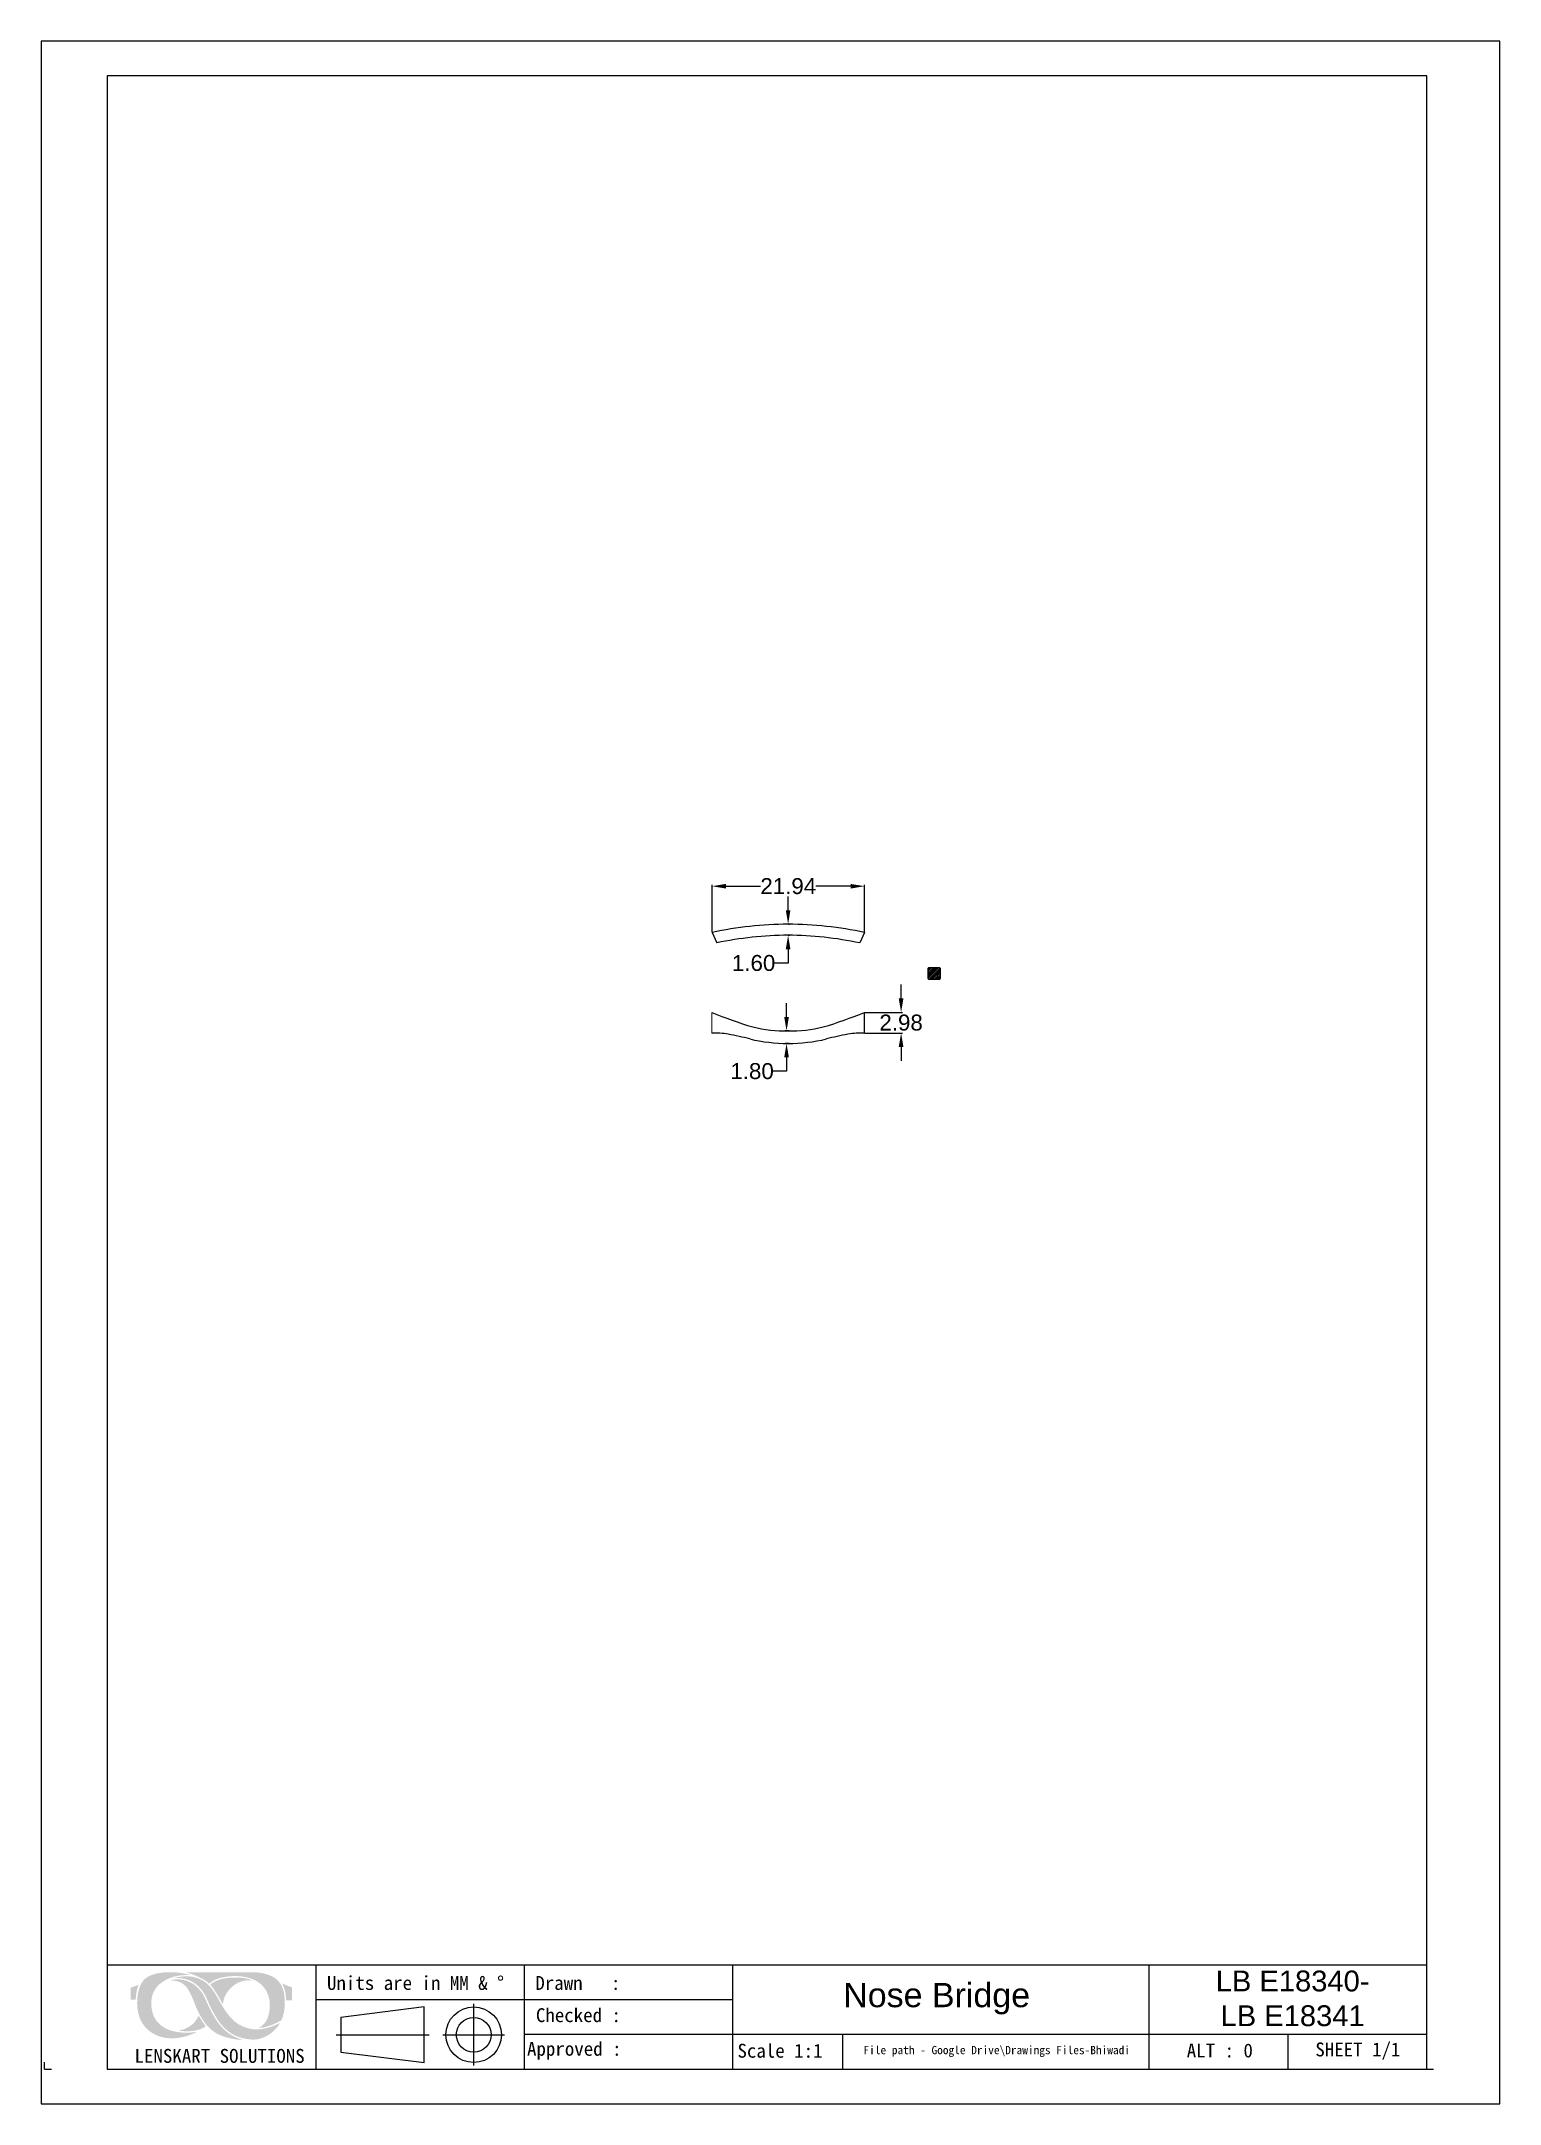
# Model space of a CAD drawing. Header units: millimetres. Extents: x 1947 to 2157, y 1382 to 1679.
import ezdxf

# ---------------------------------------------------------------- set-up
doc = ezdxf.new("R2010")
doc.units = ezdxf.units.MM
doc.layers.add('图框-线条', color=7, linetype='Continuous')
doc.layers.add('绘图层', color=7, linetype='Continuous', lineweight=15)
doc.styles.get("Standard").update_dxf_attribs({"font": 'arial.ttf'})
doc.styles.add('宋体', font='SimSun.ttf')
doc.dimstyles.new('Standard$0', dxfattribs={"dimtxt": 2.3, "dimasz": 2, "dimexe": 1, "dimexo": 1, "dimgap": 1, "dimtad": 0, "dimtih": 1, "dimtoh": 1, "dimdec": 1, "dimzin": 0, "dimdsep": 46, "dimtxsty": 'Standard', "dimcen": 0, "dimclrd": 4, "dimclre": 4, "dimclrt": 4, "dimadec": 1, "dimazin": 0, "dimtfac": 1, "dimtdec": 1, "dimtofl": 0, "dimtmove": 0, "dimatfit": 0, "dimfxl": 1, "dimtolj": 1, "dimtzin": 0, "dimarcsym": 0})

# ---------------------------------------------------------------- blocks, each defined once
blk = doc.blocks.new('*D6')
at = {"color": 0, "lineweight": -2, "transparency": 16777216}
for p, q in [((2070.82, 1541.15), (2070.82, 1543.15)), ((2065.6, 1539.15), (2071, 1539.15)), ((2065.6, 1536.18), (2071, 1536.18)), ((2070.82, 1534.18), (2070.82, 1532.18))]:
    blk.add_line(p, q, dxfattribs=at)
at = {"color": 0, "transparency": 16777216}
for points in [[(2070.48, 1541.15), (2071.15, 1541.15), (2070.82, 1539.15)], [(2070.48, 1534.18), (2071.15, 1534.18), (2070.82, 1536.18)]]:
    blk.add_solid(points, dxfattribs=at)
at = {"layer": 'Defpoints', "color": 0, "transparency": 16777216}
for p in [(2065.54, 1539.15), (2065.54, 1536.18), (2070.82, 1536.18)]:
    blk.add_point(p, dxfattribs=at)
at = {"color": 0, "lineweight": 9, "transparency": 16777216, "insert": (2070.82, 1537.67), "char_height": 2.3, "attachment_point": 5}
blk.add_mtext('\\A1;2.98', dxfattribs=at)
blk = doc.blocks.new('*D7')
at = {"color": 0, "lineweight": -2, "transparency": 16777216}
for p, q in [((2054.55, 1553.85), (2054.55, 1555.85)), ((2054.6, 1551.85), (2054.73, 1551.85)), ((2054.55, 1548.25), (2054.55, 1546.25)), ((2054.6, 1550.25), (2054.73, 1550.25)), ((2054.55, 1546.25), (2052.55, 1546.25))]:
    blk.add_line(p, q, dxfattribs=at)
at = {"color": 0, "transparency": 16777216}
for points in [[(2054.22, 1553.85), (2054.88, 1553.85), (2054.55, 1551.85)], [(2054.22, 1548.25), (2054.88, 1548.25), (2054.55, 1550.25)]]:
    blk.add_solid(points, dxfattribs=at)
at = {"layer": 'Defpoints', "color": 0, "transparency": 16777216}
for p in [(2054.54, 1551.85), (2054.54, 1550.25), (2054.55, 1550.25)]:
    blk.add_point(p, dxfattribs=at)
at = {"color": 0, "lineweight": 9, "transparency": 16777216, "insert": (2049.58, 1546.25), "char_height": 2.3, "attachment_point": 5}
blk.add_mtext('\\A1;1.60', dxfattribs=at)
blk = doc.blocks.new('*D8')
at = {"color": 0, "lineweight": -2, "transparency": 16777216}
for p, q in [((2043.6, 1550.72), (2043.6, 1557.5)), ((2045.6, 1557.32), (2050.59, 1557.32)), ((2063.54, 1557.32), (2058.56, 1557.32)), ((2065.54, 1550.7), (2065.54, 1557.5))]:
    blk.add_line(p, q, dxfattribs=at)
at = {"color": 0, "transparency": 16777216}
for points in [[(2045.6, 1557.65), (2045.6, 1556.98), (2043.6, 1557.32)], [(2063.54, 1557.65), (2063.54, 1556.98), (2065.54, 1557.32)]]:
    blk.add_solid(points, dxfattribs=at)
at = {"layer": 'Defpoints', "color": 0, "transparency": 16777216}
for p in [(2043.6, 1557.32), (2043.6, 1550.66), (2065.54, 1550.64)]:
    blk.add_point(p, dxfattribs=at)
at = {"color": 0, "lineweight": 9, "transparency": 16777216, "insert": (2054.57, 1557.32), "char_height": 2.3, "attachment_point": 5}
blk.add_mtext('\\A1;21.94', dxfattribs=at)
blk = doc.blocks.new('*D9')
at = {"color": 0, "lineweight": -2, "transparency": 16777216}
for p, q in [((2054.32, 1538.48), (2054.32, 1540.48)), ((2054.7, 1536.48), (2054.14, 1536.48)), ((2054.72, 1534.68), (2054.14, 1534.68)), ((2054.32, 1532.68), (2054.32, 1530.68)), ((2054.32, 1530.68), (2052.32, 1530.68))]:
    blk.add_line(p, q, dxfattribs=at)
at = {"color": 0, "transparency": 16777216}
for points in [[(2053.99, 1538.48), (2054.66, 1538.48), (2054.32, 1536.48)], [(2053.99, 1532.68), (2054.66, 1532.68), (2054.32, 1534.68)]]:
    blk.add_solid(points, dxfattribs=at)
at = {"layer": 'Defpoints', "color": 0, "transparency": 16777216}
for p in [(2054.76, 1536.48), (2054.32, 1534.68), (2054.78, 1534.68)]:
    blk.add_point(p, dxfattribs=at)
at = {"color": 0, "lineweight": 9, "transparency": 16777216, "insert": (2049.36, 1530.68), "char_height": 2.3, "attachment_point": 5}
blk.add_mtext('\\A1;1.80', dxfattribs=at)
blk = doc.blocks.new('hfh')
at = {"layer": '图框-线条', "lineweight": 0, "ltscale": 0.1}
h = blk.add_hatch(color=252, dxfattribs=at)
edge = h.paths.add_edge_path()
edge.add_spline(control_points=[(2045.61, 1172.06), (2045.61, 1172.06), (2045.61, 1170.35), (2045.61, 1170.35), (2045.61, 1170.35), (2045.61, 1170.35), (2046.32, 1170.35), (2046.32, 1170.35), (2046.32, 1170.35), (2046.38, 1170.75), (2046.38, 1171.1), (2046.46, 1171.49), (2046.46, 1171.49), (2046.53, 1171.84), (2046.64, 1172.19), (2046.76, 1172.5), (2046.76, 1172.5), (2046.76, 1172.5), (2045.61, 1172.06), (2045.61, 1172.06)], knot_values=[0, 0, 0, 0, 0.166667, 0.166667, 0.166667, 0.166677, 0.333333, 0.333333, 0.333333, 0.333343, 0.5, 0.5, 0.5, 0.50001, 0.666667, 0.666667, 0.666667, 0.666677, 1, 1, 1, 1], degree=3, periodic=0)
edge = h.paths.add_edge_path()
edge.add_spline(control_points=[(2068.01, 1170.27), (2068.01, 1170.27), (2068.82, 1170.26), (2068.82, 1170.26), (2068.82, 1170.26), (2068.82, 1170.26), (2068.82, 1172.12), (2068.82, 1172.12), (2068.82, 1172.12), (2068.82, 1172.12), (2067.41, 1172.68), (2067.41, 1172.68), (2067.41, 1172.68), (2067.56, 1172.32), (2067.72, 1172.06), (2067.83, 1171.61), (2067.83, 1171.61), (2067.94, 1171.16), (2067.97, 1170.76), (2068.01, 1170.27)], knot_values=[0, 0, 0, 0, 0.166667, 0.166667, 0.166667, 0.166677, 0.333333, 0.333333, 0.333333, 0.333343, 0.5, 0.5, 0.5, 0.50001, 0.666667, 0.666667, 0.666667, 0.666677, 1, 1, 1, 1], degree=3, periodic=0)
edge = h.paths.add_edge_path(flags=17)
edge.add_spline(control_points=[(2052.53, 1165.93), (2052.66, 1165.82), (2053.49, 1165.8), (2053.63, 1165.8), (2053.63, 1165.8), (2054.51, 1165.77), (2055.83, 1165.99), (2056.41, 1166.54), (2056.41, 1166.54), (2056.35, 1166.62), (2056.32, 1166.66), (2056.27, 1166.73), (2056.27, 1166.73), (2056.27, 1166.73), (2055.4, 1168.01), (2055.4, 1168.01), (2055.4, 1168.01), (2055.19, 1167.75), (2055.09, 1167.26), (2054.29, 1166.64), (2054.29, 1166.64), (2053.82, 1166.28), (2053.26, 1166.03), (2052.53, 1165.93)], knot_values=[0, 0, 0, 0, 0.142857, 0.142857, 0.142857, 0.142867, 0.285714, 0.285714, 0.285714, 0.285724, 0.428571, 0.428571, 0.428571, 0.428581, 0.571429, 0.571429, 0.571429, 0.571439, 0.714286, 0.714286, 0.714286, 0.714296, 1, 1, 1, 1], degree=3, periodic=0)
edge = h.paths.add_edge_path(flags=17)
edge.add_spline(control_points=[(2057.08, 1172.5), (2057.13, 1172.42), (2057.14, 1172.43), (2057.2, 1172.36), (2057.2, 1172.36), (2057.85, 1171.62), (2058.78, 1169.83), (2058.9, 1169.7), (2058.9, 1169.7), (2058.96, 1171.2), (2060.21, 1172.51), (2061.45, 1172.94), (2061.45, 1172.94), (2062.1, 1173.17), (2062.45, 1173.17), (2063.17, 1173.11), (2063.17, 1173.11), (2062.93, 1173.3), (2061.92, 1173.46), (2061.67, 1173.49), (2061.67, 1173.49), (2060.46, 1173.63), (2058.7, 1173.52), (2057.62, 1172.91), (2057.62, 1172.91), (2057.45, 1172.82), (2057.14, 1172.62), (2057.08, 1172.5)], knot_values=[0, 0, 0, 0, 0.125, 0.125, 0.125, 0.12501, 0.25, 0.25, 0.25, 0.25001, 0.375, 0.375, 0.375, 0.37501, 0.5, 0.5, 0.5, 0.50001, 0.625, 0.625, 0.625, 0.62501, 0.75, 0.75, 0.75, 0.75001, 1, 1, 1, 1], degree=3, periodic=0)
edge = h.paths.add_edge_path()
edge.add_spline(control_points=[(2056.5, 1170.15), (2056.09, 1171.07), (2055.97, 1171.32), (2055.33, 1172.01), (2055.33, 1172.01), (2054.45, 1172.95), (2053.11, 1173.42), (2051.78, 1173.24), (2051.78, 1173.24), (2051.69, 1173.23), (2051.62, 1173.22), (2051.53, 1173.2), (2051.53, 1173.2), (2051.53, 1173.2), (2051.3, 1173.13), (2051.3, 1173.13), (2051.3, 1173.13), (2052.07, 1173.1), (2052.66, 1172.98), (2053.17, 1172.6), (2053.17, 1172.6), (2053.68, 1172.22), (2053.87, 1171.91), (2054.2, 1171.25), (2054.2, 1171.25), (2054.73, 1170.17), (2055.08, 1168.96), (2055.68, 1167.96), (2055.68, 1167.96), (2056.31, 1166.89), (2056.92, 1166.11), (2057.98, 1165.49), (2057.98, 1165.49), (2058.84, 1164.99), (2060.63, 1164.52), (2061.82, 1164.57), (2061.82, 1164.57), (2061.68, 1164.63), (2061.5, 1164.66), (2061.34, 1164.71), (2061.34, 1164.71), (2059.13, 1165.38), (2057.85, 1167.26), (2056.88, 1169.32), (2056.88, 1169.32), (2056.75, 1169.59), (2056.62, 1169.87), (2056.5, 1170.15)], knot_values=[0, 0, 0, 0, 0.076923, 0.076923, 0.076923, 0.076933, 0.153846, 0.153846, 0.153846, 0.153856, 0.230769, 0.230769, 0.230769, 0.230779, 0.307692, 0.307692, 0.307692, 0.307702, 0.384615, 0.384615, 0.384615, 0.384625, 0.461538, 0.461538, 0.461538, 0.461548, 0.538462, 0.538462, 0.538462, 0.538472, 0.615385, 0.615385, 0.615385, 0.615395, 0.692308, 0.692308, 0.692308, 0.692318, 0.769231, 0.769231, 0.769231, 0.769241, 0.846154, 0.846154, 0.846154, 0.846164, 1, 1, 1, 1], degree=3, periodic=0)
edge = h.paths.add_edge_path()
edge.add_spline(control_points=[(2067.12, 1167), (2067.09, 1167), (2066.27, 1166.61), (2066.1, 1166.55), (2066.1, 1166.55), (2065.75, 1166.41), (2065.33, 1166.28), (2064.94, 1166.21), (2064.94, 1166.21), (2063.97, 1166.02), (2063.25, 1166.02), (2062.32, 1166.29), (2062.32, 1166.29), (2060.73, 1166.75), (2059.81, 1167.86), (2059.07, 1169.02), (2059.07, 1169.02), (2057.74, 1171.08), (2057.21, 1173.07), (2054.66, 1173.61), (2054.66, 1173.61), (2054.23, 1173.7), (2053.72, 1173.74), (2053.26, 1173.7), (2053.26, 1173.7), (2052.96, 1173.68), (2052.24, 1173.61), (2052.02, 1173.48), (2052.02, 1173.48), (2053.14, 1173.5), (2054.02, 1173.28), (2054.82, 1172.71), (2054.82, 1172.71), (2056.47, 1171.53), (2056.52, 1170.29), (2057.39, 1168.74), (2057.39, 1168.74), (2057.8, 1168), (2058.1, 1167.43), (2058.67, 1166.76), (2058.67, 1166.76), (2059.86, 1165.37), (2061.12, 1164.75), (2063.06, 1164.61), (2063.06, 1164.61), (2064, 1164.54), (2064.94, 1164.95), (2065.56, 1165.34), (2065.56, 1165.34), (2065.99, 1165.61), (2066.33, 1165.95), (2066.65, 1166.32), (2066.65, 1166.32), (2066.81, 1166.51), (2066.99, 1166.79), (2067.12, 1167)], knot_values=[0, 0, 0, 0, 0.066667, 0.066667, 0.066667, 0.066677, 0.133333, 0.133333, 0.133333, 0.133343, 0.2, 0.2, 0.2, 0.20001, 0.266667, 0.266667, 0.266667, 0.266677, 0.333333, 0.333333, 0.333333, 0.333343, 0.4, 0.4, 0.4, 0.40001, 0.466667, 0.466667, 0.466667, 0.466677, 0.533333, 0.533333, 0.533333, 0.533343, 0.6, 0.6, 0.6, 0.60001, 0.666667, 0.666667, 0.666667, 0.666677, 0.733333, 0.733333, 0.733333, 0.733343, 0.8, 0.8, 0.8, 0.80001, 0.866667, 0.866667, 0.866667, 0.866677, 1, 1, 1, 1], degree=3, periodic=0)
edge = h.paths.add_edge_path()
edge.add_spline(control_points=[(2056.93, 1172.66), (2057.49, 1173.1), (2057.65, 1173.24), (2058.47, 1173.47), (2058.47, 1173.47), (2060.34, 1173.99), (2062.75, 1173.85), (2064.22, 1172.7), (2064.22, 1172.7), (2065.02, 1172.07), (2065.68, 1170.97), (2065.64, 1169.42), (2065.64, 1169.42), (2065.61, 1168.27), (2065.33, 1167.17), (2064.42, 1166.51), (2064.42, 1166.51), (2064.36, 1166.47), (2064.12, 1166.31), (2064.06, 1166.29), (2064.06, 1166.29), (2064.95, 1166.24), (2066.34, 1166.84), (2067.08, 1167.26), (2067.08, 1167.26), (2067.36, 1167.41), (2067.33, 1167.39), (2067.45, 1167.71), (2067.45, 1167.71), (2067.91, 1168.97), (2067.93, 1170.72), (2067.5, 1171.95), (2067.5, 1171.95), (2067.31, 1172.51), (2067.09, 1172.81), (2066.72, 1173.18), (2066.72, 1173.18), (2065.96, 1173.94), (2064.45, 1174.29), (2063.36, 1174.29), (2063.36, 1174.29), (2060.14, 1174.29), (2056.83, 1174.33), (2053.62, 1174.29), (2053.62, 1174.29), (2053.86, 1174.19), (2054.27, 1174.09), (2054.54, 1173.99), (2054.54, 1173.99), (2054.81, 1173.9), (2055.99, 1173.34), (2056.22, 1173.2), (2056.22, 1173.2), (2056.55, 1173.01), (2056.87, 1172.7), (2056.93, 1172.66)], knot_values=[0, 0, 0, 0, 0.066667, 0.066667, 0.066667, 0.066677, 0.133333, 0.133333, 0.133333, 0.133343, 0.2, 0.2, 0.2, 0.20001, 0.266667, 0.266667, 0.266667, 0.266677, 0.333333, 0.333333, 0.333333, 0.333343, 0.4, 0.4, 0.4, 0.40001, 0.466667, 0.466667, 0.466667, 0.466677, 0.533333, 0.533333, 0.533333, 0.533343, 0.6, 0.6, 0.6, 0.60001, 0.666667, 0.666667, 0.666667, 0.666677, 0.733333, 0.733333, 0.733333, 0.733343, 0.8, 0.8, 0.8, 0.80001, 0.866667, 0.866667, 0.866667, 0.866677, 1, 1, 1, 1], degree=3, periodic=0)
edge = h.paths.add_edge_path()
edge.add_spline(control_points=[(2055.14, 1165.71), (2055.01, 1165.72), (2054.74, 1165.66), (2054.58, 1165.64), (2054.58, 1165.64), (2052.01, 1165.4), (2048.97, 1166.08), (2048.61, 1169.22), (2048.61, 1169.22), (2048.43, 1170.69), (2048.89, 1172.02), (2050.07, 1172.82), (2050.07, 1172.82), (2051.24, 1173.63), (2052.42, 1173.94), (2054.15, 1173.9), (2054.15, 1173.9), (2054.15, 1173.9), (2053.45, 1174.09), (2053.45, 1174.09), (2053.45, 1174.09), (2051.92, 1174.42), (2049.64, 1174.43), (2048.29, 1173.76), (2048.29, 1173.76), (2047.52, 1173.38), (2047.1, 1172.81), (2046.81, 1171.86), (2046.81, 1171.86), (2046.31, 1170.24), (2046.45, 1167.74), (2047.67, 1166.46), (2047.67, 1166.46), (2047.83, 1166.3), (2047.9, 1166.18), (2048.09, 1166.04), (2048.09, 1166.04), (2048.28, 1165.88), (2048.31, 1165.83), (2048.55, 1165.66), (2048.55, 1165.66), (2050.13, 1164.55), (2052.18, 1164.61), (2053.98, 1165.21), (2053.98, 1165.21), (2054.19, 1165.28), (2054.4, 1165.36), (2054.59, 1165.45), (2054.59, 1165.45), (2054.71, 1165.5), (2055.08, 1165.69), (2055.14, 1165.71)], knot_values=[0, 0, 0, 0, 0.071429, 0.071429, 0.071429, 0.071439, 0.142857, 0.142857, 0.142857, 0.142867, 0.214286, 0.214286, 0.214286, 0.214296, 0.285714, 0.285714, 0.285714, 0.285724, 0.357143, 0.357143, 0.357143, 0.357153, 0.428571, 0.428571, 0.428571, 0.428581, 0.5, 0.5, 0.5, 0.50001, 0.571429, 0.571429, 0.571429, 0.571439, 0.642857, 0.642857, 0.642857, 0.642867, 0.714286, 0.714286, 0.714286, 0.714296, 0.785714, 0.785714, 0.785714, 0.785724, 0.857143, 0.857143, 0.857143, 0.857153, 1, 1, 1, 1], degree=3, periodic=0)
for p, q in [((2042.25, 1175.36), (2232.25, 1175.36)), ((2072.25, 1175.36), (2072.25, 1160.36)), ((2102.25, 1175.36), (2102.25, 1160.36)), ((2132.25, 1175.36), (2132.25, 1160.36)), ((2192.25, 1160.36), (2192.25, 1175.36)), ((2072.25, 1170.36), (2132.25, 1170.36)), ((2095, 1160.86), (2095, 1169.75)), ((2075.19, 1165.3), (2088.58, 1165.3)), ((2090.56, 1165.3), (2099.44, 1165.3)), ((2102.25, 1165.36), (2232.25, 1165.36)), ((2148.09, 1165.35), (2148.09, 1160.35)), ((2212.25, 1160.36), (2212.25, 1165.36)), ((2033.22, 1160.36), (2033.22, 1161.36)), ((2033.22, 1160.36), (2034.22, 1160.36)), ((2042.25, 1160.36), (2233.22, 1160.36))]:
    blk.add_line(p, q)
for points in [[(2032.74, 1155.36), (2242.74, 1155.36), (2242.74, 1452.36), (2032.74, 1452.36)], [(2075.85, 1162.8), (2087.85, 1161.3), (2087.85, 1169.3), (2075.85, 1167.8)]]:
    blk.add_lwpolyline(points, close=True)
blk.add_lwpolyline([(2232.25, 1160.36), (2232.25, 1447.36), (2042.25, 1447.36), (2042.25, 1160.36)])
for radius in [4, 2.5]:
    blk.add_circle((2095, 1165.3), radius)
at = {"insert": (2161.66, 1170.49), "char_height": 3.5, "width": 34.3483, "attachment_point": 5}
blk.add_mtext('Nose Bridge', dxfattribs=at)
at = {"layer": '绘图层', "color": 7, "linetype": 'ByBlock', "lineweight": 9, "attachment_point": 5, "style": '宋体'}
for s, insert, char_height, width in [('\\pxql;{\\fNSimSun|b0|i0|c0|p49;Units are in MM & %%D}', (2089.15, 1172.74), 2, 30.5443), ('\\pxql;{\\fNSimSun|b0|i0|c0|p49;Drawn   : }', (2119.15, 1172.74), 2, 30.5443), ('\\pxql;{\\fNSimSun|b0|i0|c0|p49;Checked : }', (2115.41, 1168.1), 2, 22.9015), ('\\pxql;{\\fNSimSun|b0|i0|c0|p49;Approved :}', (2114.13, 1162.99), 2, 22.9015), ('{\\fNSimSun|b0|i0|c0|p49;SHEET 1/1}', (2222.31, 1162.94), 2, 17.2791), ('{\\fSimSun|b0|i0|c134|p2;LENSKART SOLUTIONS}', (2058.42, 1162.24), 2, 58.9745), ('\\pxql;{\\fNSimSun|b0|i0|c0|p49;Scale 1:1}', (2144.43, 1162.98), 2, 22.9015), ('\\pxql;{\\fNSimSun|b0|i0|c0|p49;File path - Google Drive\\\\Drawings Files-Bhiwadi}', (2196.07, 1162.9), 1.2, 89.89), ('{\\fNSimSun|b0|i0|c0|p49;ALT : 0}', (2202.43, 1163.02), 2, 17.2791)]:
    blk.add_mtext(s, dxfattribs=dict(at, insert=insert, char_height=char_height, width=width))

msp = doc.modelspace()

# ---------------------------------------------------------------- hatches: boundary and pattern name
at = {"lineweight": 9}
h = msp.add_hatch(dxfattribs=at)
h.set_pattern_fill('ANSI31', color=1, scale=0.0555, style=0)
h.set_pattern_definition([(45, (433.98106, 1479.52595), (-0.124601054, 0.124601054), [])])
h.paths.add_polyline_path([(2076.381, 1543.953, 0.4142136), (2076.481, 1544.053), (2076.481, 1545.453, 0.4142136), (2076.381, 1545.553), (2074.781, 1545.553, 0.4142136), (2074.681, 1545.453), (2074.681, 1544.053, 0.4142136), (2074.781, 1543.953)])

# ---------------------------------------------------------------- linework, layer by layer
for p, q in [((2043.602, 1550.655), (2044.269, 1549.159)), ((2065.54, 1550.642), (2064.874, 1549.146)), ((2074.681, 1545.453), (2074.681, 1544.053)), ((2076.381, 1545.553), (2074.781, 1545.553)), ((2076.481, 1544.053), (2076.481, 1545.453)), ((2074.781, 1543.953), (2076.381, 1543.953)), ((2065.54, 1536.178), (2065.54, 1539.155))]:
    msp.add_line(p, q)
at = {"linetype": 'Continuous', "lineweight": 13}
msp.add_line((2043.548, 1536.178), (2043.548, 1539.155), dxfattribs=at)
for centre, radius, start, end in [((2054.81, 1498.807), 53.046, 90.29023, 102.19779), ((2054.273, 1498.807), 53.046, 77.73625, 89.70977), ((2054.801, 1498.999), 51.254, 90.29075, 101.85846), ((2054.281, 1498.999), 51.254, 78.07319, 89.70925), ((2074.781, 1545.453), 0.1, 90, 180), ((2076.381, 1545.453), 0.1, 0, 90), ((2074.781, 1544.053), 0.1, 180, 270), ((2076.381, 1544.053), 0.1, 270, 0), ((2067.201, 1596.487), 62.02, 247.58041, 253.38904), ((2041.887, 1596.487), 62.02, 286.61096, 292.41959), ((2043.816, 1522.806), 13.374, 80.93789, 91.14851), ((2034.847, 1478.995), 58.084, 75.8686, 79.0076), ((2054.324, 1557.121), 20.644, 256.40637, 270.61126), ((2054.764, 1557.121), 20.644, 269.38874, 283.59363), ((2074.241, 1478.995), 58.084, 100.9924, 104.1314), ((2065.272, 1522.806), 13.374, 88.85149, 99.06211), ((2054.541, 1558.629), 23.951, 256.69158, 270.00656), ((2054.547, 1558.629), 23.951, 269.99344, 283.30842)]:
    msp.add_arc(centre, radius, start, end)

# ---------------------------------------------------------------- block references
msp.add_blockref('hfh', (-85.723, 226.629))

# ---------------------------------------------------------------- texts
at = {"insert": (2127.19, 1397.149), "char_height": 3, "width": 53.18236, "attachment_point": 5}
msp.add_mtext('LB E18340-\\PLB E18341', dxfattribs=at)

# ---------------------------------------------------------------- dimensions: what is measured, and where the dimension line sits
at = {"color": 3, "lineweight": 9}
dim = msp.add_linear_dim(base=(2043.602, 1557.317), p1=(2065.54, 1550.642), p2=(2043.602, 1550.655), dimstyle='Standard$0', override={"dimexe": 0.18, "dimexo": 0.0625, "dimgap": 0.09, "dimdec": 2, "dimcen": 0.09, "dimclrd": 0, "dimclre": 0, "dimclrt": 0, "dimtdec": 2, "dimatfit": 3, "dimfxl": 1.25}, dxfattribs=at)
dim.commit()
dim.dimension.update_dxf_attribs({"geometry": '*D8', "text_midpoint": (2054.571, 1557.317)})
for base, p1, p2, picture, middle in [((2054.55, 1550.252), (2054.541, 1551.852), (2054.541, 1550.252), '*D7', (2049.585, 1546.252)), ((2054.324, 1534.679), (2054.764, 1536.477), (2054.782, 1534.679), '*D9', (2049.359, 1530.679))]:
    dim = msp.add_linear_dim(base=base, p1=p1, p2=p2, angle=90, dimstyle='Standard$0', override={"dimexe": 0.18, "dimexo": 0.0625, "dimgap": 0.09, "dimdec": 2, "dimcen": 0.09, "dimclrd": 0, "dimclre": 0, "dimclrt": 0, "dimtdec": 2, "dimatfit": 3, "dimfxl": 1.25}, dxfattribs=at)
    dim.commit()
    dim.dimension.update_dxf_attribs({"geometry": picture, "text_midpoint": middle})
dim = msp.add_aligned_dim(p1=(2065.54, 1539.155), p2=(2065.54, 1536.178), distance=5.277, dimstyle='Standard$0', override={"dimexe": 0.18, "dimexo": 0.0625, "dimgap": 0.09, "dimdec": 2, "dimcen": 0.09, "dimclrd": 0, "dimclre": 0, "dimclrt": 0, "dimtdec": 2, "dimatfit": 3, "dimfxl": 1.25}, dxfattribs=at)
dim.commit()
dim.dimension.update_dxf_attribs({"geometry": '*D6', "text_midpoint": (2070.817, 1537.666)})

doc.saveas('drawing.dxf')
